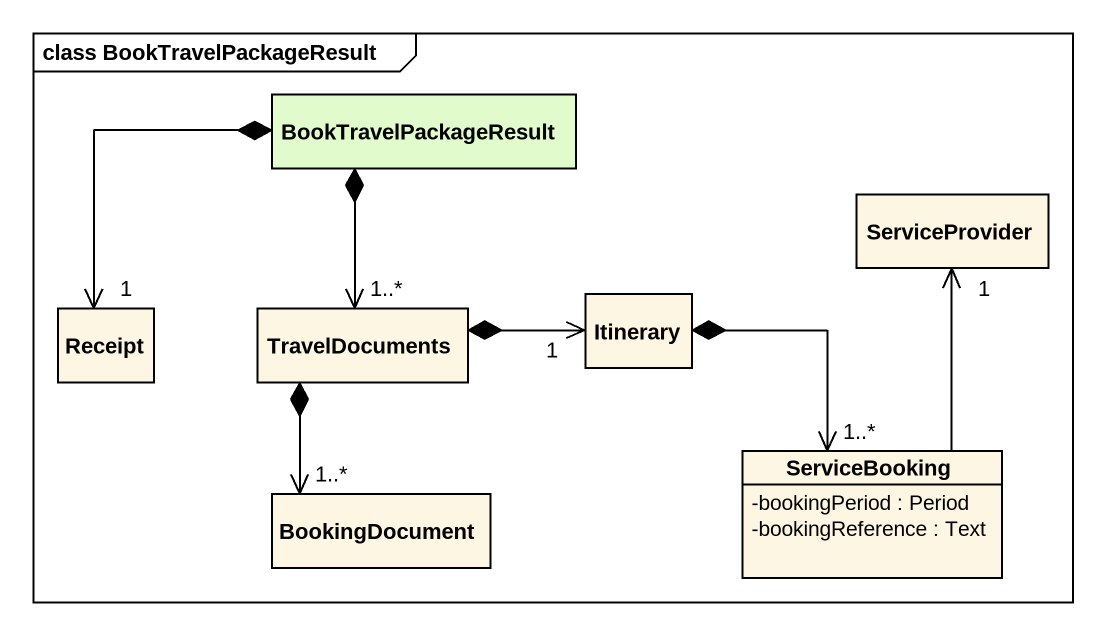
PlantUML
@startuml
mainframe class BookTravelPackageResult
hide circle
hide empty members
skinparam classAttributeIconSize 0
class BookTravelPackageResult #E1FBCD
class ServiceProvider
class Receipt
class TravelDocuments
class Itinerary
class BookingDocument
class ServiceBooking {
  -bookingPeriod : Period
  -bookingReference : Text
}
BookTravelPackageResult *--> "1" Receipt
BookTravelPackageResult *--> "1..*" TravelDocuments
TravelDocuments *-right-> "1" Itinerary
TravelDocuments *--> "1..*" BookingDocument
Itinerary *--> "1..*" ServiceBooking
ServiceBooking -up-> "1" ServiceProvider
@enduml
